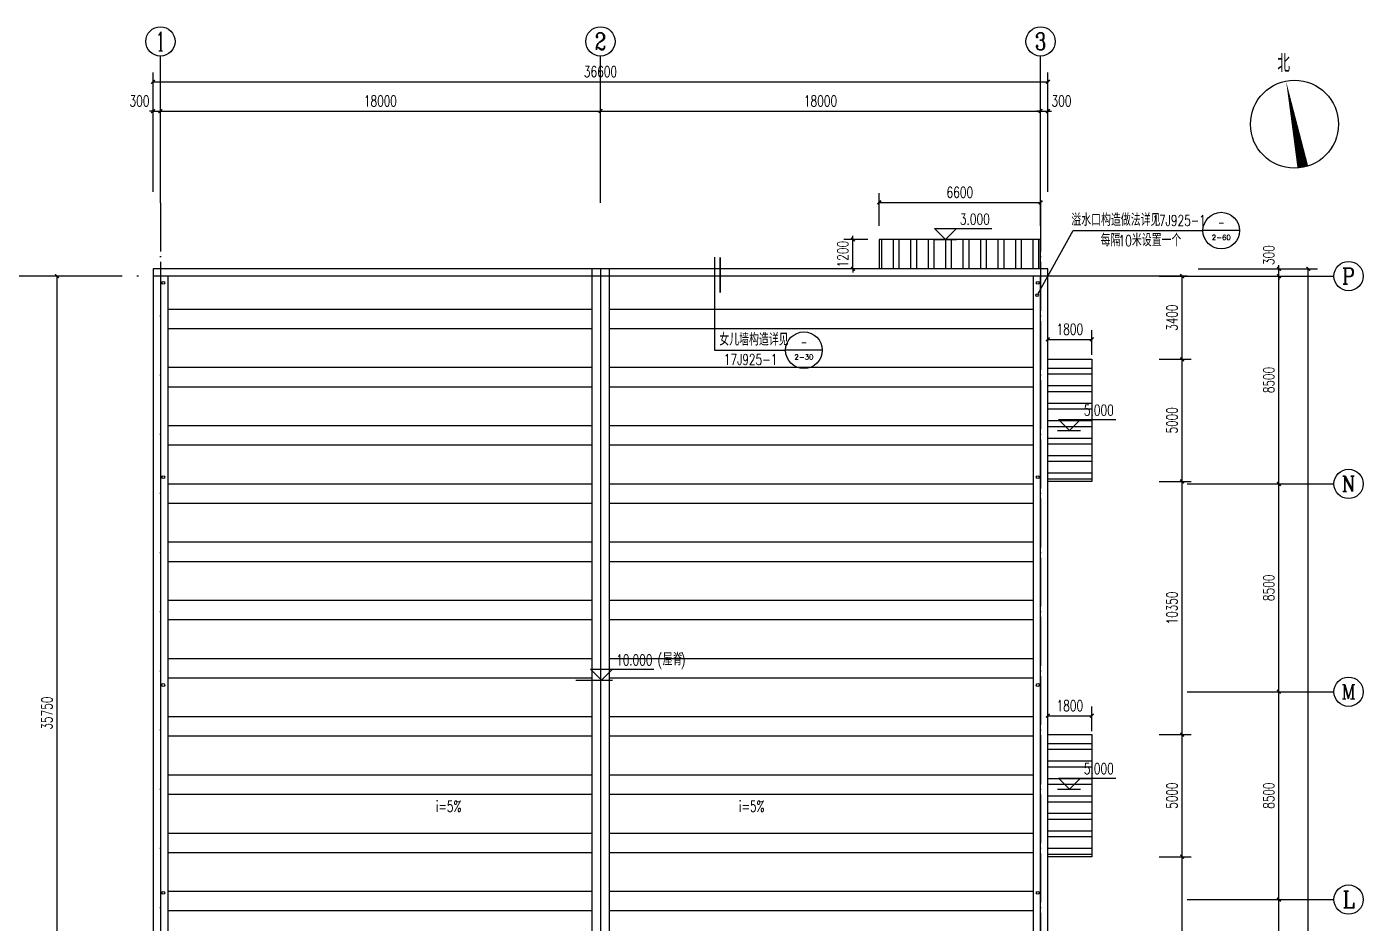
# Model space of a CAD drawing. Extents: x -275060 to -14507, y -783073 to -270523.
# Drawn here: x -159694 to -105028, y -504668 to -467998 of the extents above; entities that cross this region are included whole.
import ezdxf
from ezdxf.enums import TextEntityAlignment as Align

# ---------------------------------------------------------------- set-up
doc = ezdxf.new("R2010")
doc.units = 0
doc.header["$LTSCALE"] = 1000
doc.header["$MEASUREMENT"] = 0
doc.linetypes.add('DOTE', pattern=[2.42, 2, -0.2, 0.02, -0.2])
doc.layers.get('Defpoints').update_dxf_attribs({"color": 252})
for name, color, linetype in [('A-Roof(建筑屋顶)', 122, 'Continuous'), ('AXIS', 3, 'Continuous'), ('AXIS_TEXT', 7, 'Continuous'), ('DIM_ELEV', 3, 'Continuous'), ('DIM_IDEN', 3, 'Continuous'), ('DIM_SYMB', 3, 'Continuous'), ('DOTE', 1, 'Continuous'), ('PUB_DIM', 3, 'Continuous'), ('PUB_HATCH', 8, 'Continuous'), ('PUB_STRM', 4, 'Continuous'), ('WALL', 7, 'Continuous')]:
    doc.layers.add(name, color=color, linetype=linetype)
doc.styles.add('_TCH_AXIS', font='COMPLEX', dxfattribs={"bigfont": 'GBCBIG'})
doc.styles.add('_TCH_DIM', font='SIMPLEX', dxfattribs={"bigfont": 'GBCBIG'})
doc.styles.add('_TCH_DIM_T3', font='SIMPLEX', dxfattribs={"width": 0.705882, "bigfont": 'GBCBIG'})
doc.styles.add('_TCH_LABEL', font='COMPLEX', dxfattribs={"bigfont": 'GBCBIG'})
doc.styles.add('COMPLEX', font='COMPLEX')
doc.dimstyles.new('_TCH_ARCH&&150', dxfattribs={"dimtxt": 446.25, "dimasz": 150, "dimexe": 375, "dimexo": 450, "dimgap": 189.375, "dimtad": 1, "dimdec": 0, "dimzin": 0, "dimdsep": 46, "dimtxsty": '_TCH_DIM_T3', "dimblk": 'ARCHTICK', "dimcen": 0.09, "dimclrt": 7, "dimazin": 2, "dimtfac": 1, "dimtdec": 0, "dimtix": 1, "dimtmove": 2, "dimatfit": 3, "dimfxl": 0, "dimtolj": 1, "dimtzin": 0, "dimarcsym": 0})

# ---------------------------------------------------------------- blocks, each defined once
blk = doc.blocks.new('lsg')
at = {"layer": 'PUB_STRM'}
for centre in [(-35884, -275), (-116, -275), (-35884, -8225), (-116, -8225), (-35884, -16725), (-116, -16725), (-35884, -25225), (-116, -25225)]:
    blk.add_circle(centre, 60, dxfattribs=at)
blk = doc.blocks.new('_ArchTick')
at = {"color": 0, "linetype": 'ByBlock', "const_width": 0.4}
blk.add_lwpolyline([(-0.5, -0.5), (0.5, 0.5)], dxfattribs=at)
blk = doc.blocks.new('*D76')
at = {"layer": 'Defpoints', "color": 0, "transparency": 16777216}
for p in [(-116128, -480784), (-117928, -481864), (-116128, -481864)]:
    blk.add_point(p, dxfattribs=at)
at = {"layer": 'PUB_DIM', "color": 0, "lineweight": -2, "transparency": 16777216}
for p, q in [((-117928, -481414), (-117928, -480410)), ((-116128, -481414), (-116128, -480410)), ((-117928, -480784), (-116128, -480784))]:
    blk.add_line(p, q, dxfattribs=at)
at = {"layer": 'PUB_DIM', "color": 0, "lineweight": -2, "transparency": 16777216, "xscale": 150, "yscale": 150, "zscale": 150, "rotation": 180}
blk.add_blockref('_ArchTick', (-117928, -480784), dxfattribs=at)
at = {"layer": 'PUB_DIM', "color": 0, "lineweight": -2, "transparency": 16777216, "xscale": 150, "yscale": 150, "zscale": 150}
blk.add_blockref('_ArchTick', (-116128, -480784), dxfattribs=at)
at = {"layer": 'PUB_DIM', "color": 7, "transparency": 16777216, "insert": (-117028, -480372), "char_height": 446.2, "attachment_point": 5, "style": '_TCH_DIM_T3'}
blk.add_mtext('\\A1;1800', dxfattribs=at)
blk = doc.blocks.new('*D77')
at = {"layer": 'Defpoints', "color": 0, "transparency": 16777216}
for p in [(-116128, -496180), (-117928, -497260), (-116128, -497260)]:
    blk.add_point(p, dxfattribs=at)
at = {"layer": 'PUB_DIM', "color": 0, "lineweight": -2, "transparency": 16777216}
for p, q in [((-117928, -496810), (-117928, -495805)), ((-116128, -496810), (-116128, -495805)), ((-117928, -496180), (-116128, -496180))]:
    blk.add_line(p, q, dxfattribs=at)
at = {"layer": 'PUB_DIM', "color": 0, "lineweight": -2, "transparency": 16777216, "xscale": 150, "yscale": 150, "zscale": 150, "rotation": 180}
blk.add_blockref('_ArchTick', (-117928, -496180), dxfattribs=at)
at = {"layer": 'PUB_DIM', "color": 0, "lineweight": -2, "transparency": 16777216, "xscale": 150, "yscale": 150, "zscale": 150}
blk.add_blockref('_ArchTick', (-116128, -496180), dxfattribs=at)
at = {"layer": 'PUB_DIM', "color": 7, "transparency": 16777216, "insert": (-117028, -495768), "char_height": 446.2, "attachment_point": 5, "style": '_TCH_DIM_T3'}
blk.add_mtext('\\A1;1800', dxfattribs=at)
blk = doc.blocks.new('*D90')
at = {"layer": 'Defpoints', "color": 0, "transparency": 16777216}
for p in [(-158456, -478198), (-157066, -478198), (-157066, -513948)]:
    blk.add_point(p, dxfattribs=at)
at = {"layer": 'PUB_DIM', "color": 0, "lineweight": -2, "transparency": 16777216}
for p, q in [((-157516, -478198), (-158831, -478198)), ((-158456, -513948), (-158456, -478198)), ((-157516, -513948), (-158831, -513948))]:
    blk.add_line(p, q, dxfattribs=at)
at = {"layer": 'PUB_DIM', "color": 0, "lineweight": -2, "transparency": 16777216, "xscale": 150, "yscale": 150, "zscale": 150}
for p, rotation in [((-158456, -478198), 90), ((-158456, -513948), 270)]:
    blk.add_blockref('_ArchTick', p, dxfattribs=dict(at, rotation=rotation))
at = {"layer": 'PUB_DIM', "color": 7, "transparency": 16777216, "insert": (-158868, -496073), "char_height": 446.2, "attachment_point": 5, "rotation": 90, "style": '_TCH_DIM_T3'}
blk.add_mtext('\\A1;35750', dxfattribs=at)
blk = doc.blocks.new('*D97')
at = {"layer": 'Defpoints', "color": 0, "transparency": 16777216}
for p in [(-113826, -478198), (-112436, -478198), (-113826, -481598)]:
    blk.add_point(p, dxfattribs=at)
at = {"layer": 'PUB_DIM', "color": 0, "lineweight": -2, "transparency": 16777216}
for p, q in [((-113376, -478198), (-112062, -478198)), ((-112436, -481598), (-112436, -478198)), ((-113376, -481598), (-112062, -481598))]:
    blk.add_line(p, q, dxfattribs=at)
at = {"layer": 'PUB_DIM', "color": 0, "lineweight": -2, "transparency": 16777216, "xscale": 150, "yscale": 150, "zscale": 150}
for p, rotation in [((-112436, -478198), 90), ((-112436, -481598), 270)]:
    blk.add_blockref('_ArchTick', p, dxfattribs=dict(at, rotation=rotation))
at = {"layer": 'PUB_DIM', "color": 7, "transparency": 16777216, "insert": (-112849, -479898), "char_height": 446.2, "attachment_point": 5, "rotation": 90, "style": '_TCH_DIM_T3'}
blk.add_mtext('\\A1;3400', dxfattribs=at)
blk = doc.blocks.new('*D98')
at = {"layer": 'Defpoints', "color": 0, "transparency": 16777216}
for p in [(-113826, -481598), (-112436, -481598), (-113826, -486598)]:
    blk.add_point(p, dxfattribs=at)
at = {"layer": 'PUB_DIM', "color": 0, "lineweight": -2, "transparency": 16777216}
for p, q in [((-113376, -481598), (-112062, -481598)), ((-112436, -486598), (-112436, -481598)), ((-113376, -486598), (-112062, -486598))]:
    blk.add_line(p, q, dxfattribs=at)
at = {"layer": 'PUB_DIM', "color": 0, "lineweight": -2, "transparency": 16777216, "xscale": 150, "yscale": 150, "zscale": 150}
for p, rotation in [((-112436, -481598), 90), ((-112436, -486598), 270)]:
    blk.add_blockref('_ArchTick', p, dxfattribs=dict(at, rotation=rotation))
at = {"layer": 'PUB_DIM', "color": 7, "transparency": 16777216, "insert": (-112849, -484098), "char_height": 446.2, "attachment_point": 5, "rotation": 90, "style": '_TCH_DIM_T3'}
blk.add_mtext('\\A1;5000', dxfattribs=at)
blk = doc.blocks.new('*D99')
at = {"layer": 'Defpoints', "color": 0, "transparency": 16777216}
for p in [(-113826, -486598), (-112436, -486598), (-113826, -496948)]:
    blk.add_point(p, dxfattribs=at)
at = {"layer": 'PUB_DIM', "color": 0, "lineweight": -2, "transparency": 16777216}
for p, q in [((-113376, -486598), (-112062, -486598)), ((-112436, -496948), (-112436, -486598)), ((-113376, -496948), (-112062, -496948))]:
    blk.add_line(p, q, dxfattribs=at)
at = {"layer": 'PUB_DIM', "color": 0, "lineweight": -2, "transparency": 16777216, "xscale": 150, "yscale": 150, "zscale": 150}
for p, rotation in [((-112436, -486598), 90), ((-112436, -496948), 270)]:
    blk.add_blockref('_ArchTick', p, dxfattribs=dict(at, rotation=rotation))
at = {"layer": 'PUB_DIM', "color": 7, "transparency": 16777216, "insert": (-112849, -491773), "char_height": 446.2, "attachment_point": 5, "rotation": 90, "style": '_TCH_DIM_T3'}
blk.add_mtext('\\A1;10350', dxfattribs=at)
blk = doc.blocks.new('*D100')
at = {"layer": 'Defpoints', "color": 0, "transparency": 16777216}
for p in [(-113826, -496948), (-112436, -496948), (-113826, -501948)]:
    blk.add_point(p, dxfattribs=at)
at = {"layer": 'PUB_DIM', "color": 0, "lineweight": -2, "transparency": 16777216}
for p, q in [((-113376, -496948), (-112062, -496948)), ((-112436, -501948), (-112436, -496948)), ((-113376, -501948), (-112062, -501948))]:
    blk.add_line(p, q, dxfattribs=at)
at = {"layer": 'PUB_DIM', "color": 0, "lineweight": -2, "transparency": 16777216, "xscale": 150, "yscale": 150, "zscale": 150}
for p, rotation in [((-112436, -496948), 90), ((-112436, -501948), 270)]:
    blk.add_blockref('_ArchTick', p, dxfattribs=dict(at, rotation=rotation))
at = {"layer": 'PUB_DIM', "color": 7, "transparency": 16777216, "insert": (-112849, -499448), "char_height": 446.2, "attachment_point": 5, "rotation": 90, "style": '_TCH_DIM_T3'}
blk.add_mtext('\\A1;5000', dxfattribs=at)
blk = doc.blocks.new('*D101')
at = {"layer": 'Defpoints', "color": 0, "transparency": 16777216}
for p in [(-113826, -501948), (-112436, -501948), (-113826, -513948)]:
    blk.add_point(p, dxfattribs=at)
at = {"layer": 'PUB_DIM', "color": 0, "lineweight": -2, "transparency": 16777216}
for p, q in [((-113376, -501948), (-112062, -501948)), ((-112436, -513948), (-112436, -501948)), ((-113376, -513948), (-112062, -513948))]:
    blk.add_line(p, q, dxfattribs=at)
at = {"layer": 'PUB_DIM', "color": 0, "lineweight": -2, "transparency": 16777216, "xscale": 150, "yscale": 150, "zscale": 150}
for p, rotation in [((-112436, -501948), 90), ((-112436, -513948), 270)]:
    blk.add_blockref('_ArchTick', p, dxfattribs=dict(at, rotation=rotation))
at = {"layer": 'PUB_DIM', "color": 7, "transparency": 16777216, "insert": (-112849, -507948), "char_height": 446.2, "attachment_point": 5, "rotation": 90, "style": '_TCH_DIM_T3'}
blk.add_mtext('\\A1;12000', dxfattribs=at)
blk = doc.blocks.new('*D308')
at = {"layer": 'Defpoints', "color": 0, "transparency": 16777216}
for p in [(-125901, -476698), (-124836, -476698), (-124836, -477898)]:
    blk.add_point(p, dxfattribs=at)
at = {"layer": 'PUB_DIM', "color": 0, "lineweight": -2, "transparency": 16777216}
for p, q in [((-125901, -476698), (-125901, -476548)), ((-125286, -476698), (-126276, -476698)), ((-125901, -477898), (-125901, -476698)), ((-125286, -477898), (-126276, -477898)), ((-125901, -477898), (-125901, -478048))]:
    blk.add_line(p, q, dxfattribs=at)
at = {"layer": 'PUB_DIM', "color": 0, "lineweight": -2, "transparency": 16777216, "xscale": 150, "yscale": 150, "zscale": 150}
for p, rotation in [((-125901, -476698), 270), ((-125901, -477898), 90)]:
    blk.add_blockref('_ArchTick', p, dxfattribs=dict(at, rotation=rotation))
at = {"layer": 'PUB_DIM', "color": 7, "transparency": 16777216, "insert": (-126313, -477298), "char_height": 446.2, "attachment_point": 5, "rotation": 90, "style": '_TCH_DIM_T3'}
blk.add_mtext('\\A1;1200', dxfattribs=at)
blk = doc.blocks.new('*D309')
at = {"layer": 'Defpoints', "color": 0, "transparency": 16777216}
for p in [(-118228, -475185), (-124827, -476595), (-118228, -476595)]:
    blk.add_point(p, dxfattribs=at)
at = {"layer": 'PUB_DIM', "color": 0, "lineweight": -2, "transparency": 16777216}
for p, q in [((-124827, -476145), (-124827, -474810)), ((-118228, -476145), (-118228, -474810)), ((-124827, -475185), (-118228, -475185))]:
    blk.add_line(p, q, dxfattribs=at)
at = {"layer": 'PUB_DIM', "color": 0, "lineweight": -2, "transparency": 16777216, "xscale": 150, "yscale": 150, "zscale": 150, "rotation": 180}
blk.add_blockref('_ArchTick', (-124827, -475185), dxfattribs=at)
at = {"layer": 'PUB_DIM', "color": 0, "lineweight": -2, "transparency": 16777216, "xscale": 150, "yscale": 150, "zscale": 150}
blk.add_blockref('_ArchTick', (-118228, -475185), dxfattribs=at)
at = {"layer": 'PUB_DIM', "color": 7, "transparency": 16777216, "insert": (-121527, -474772), "char_height": 446.2, "attachment_point": 5, "style": '_TCH_DIM_T3'}
blk.add_mtext('\\A1;6600', dxfattribs=at)
blk = doc.blocks.new('*D315')
at = {"layer": 'AXIS', "color": 0, "lineweight": -2, "transparency": 16777216}
for p, q in [((-154528, -474748), (-154528, -471073)), ((-154228, -474748), (-154228, -471073)), ((-154528, -471448), (-154678, -471448)), ((-154528, -471448), (-154228, -471448)), ((-154228, -471448), (-154078, -471448))]:
    blk.add_line(p, q, dxfattribs=at)
at = {"layer": 'Defpoints', "color": 0, "transparency": 16777216}
for p in [(-154228, -471448), (-154528, -475198), (-154228, -475198)]:
    blk.add_point(p, dxfattribs=at)
at = {"layer": 'AXIS', "color": 0, "lineweight": -2, "transparency": 16777216, "xscale": 150, "yscale": 150, "zscale": 150}
blk.add_blockref('_ArchTick', (-154528, -471448), dxfattribs=at)
at = {"layer": 'AXIS', "color": 0, "lineweight": -2, "transparency": 16777216, "xscale": 150, "yscale": 150, "zscale": 150, "rotation": 180}
blk.add_blockref('_ArchTick', (-154228, -471448), dxfattribs=at)
at = {"layer": 'AXIS', "color": 7, "transparency": 16777216, "insert": (-155083, -471035), "char_height": 446.2, "attachment_point": 5, "style": '_TCH_DIM_T3'}
blk.add_mtext('\\A1;300', dxfattribs=at)
blk = doc.blocks.new('*D316')
at = {"layer": 'AXIS', "color": 0, "lineweight": -2, "transparency": 16777216}
for p, q in [((-154228, -474748), (-154228, -471073)), ((-136228, -474748), (-136228, -471073)), ((-154228, -471448), (-136228, -471448))]:
    blk.add_line(p, q, dxfattribs=at)
at = {"layer": 'Defpoints', "color": 0, "transparency": 16777216}
for p in [(-136228, -471448), (-154228, -475198), (-136228, -475198)]:
    blk.add_point(p, dxfattribs=at)
at = {"layer": 'AXIS', "color": 0, "lineweight": -2, "transparency": 16777216, "xscale": 150, "yscale": 150, "zscale": 150, "rotation": 180}
blk.add_blockref('_ArchTick', (-154228, -471448), dxfattribs=at)
at = {"layer": 'AXIS', "color": 0, "lineweight": -2, "transparency": 16777216, "xscale": 150, "yscale": 150, "zscale": 150}
blk.add_blockref('_ArchTick', (-136228, -471448), dxfattribs=at)
at = {"layer": 'AXIS', "color": 7, "transparency": 16777216, "insert": (-145228, -471035), "char_height": 446.2, "attachment_point": 5, "style": '_TCH_DIM_T3'}
blk.add_mtext('\\A1;18000', dxfattribs=at)
blk = doc.blocks.new('*D317')
at = {"layer": 'AXIS', "color": 0, "lineweight": -2, "transparency": 16777216}
for p, q in [((-136228, -474748), (-136228, -471073)), ((-118228, -474748), (-118228, -471073)), ((-136228, -471448), (-118228, -471448))]:
    blk.add_line(p, q, dxfattribs=at)
at = {"layer": 'Defpoints', "color": 0, "transparency": 16777216}
for p in [(-118228, -471448), (-136228, -475198), (-118228, -475198)]:
    blk.add_point(p, dxfattribs=at)
at = {"layer": 'AXIS', "color": 0, "lineweight": -2, "transparency": 16777216, "xscale": 150, "yscale": 150, "zscale": 150, "rotation": 180}
blk.add_blockref('_ArchTick', (-136228, -471448), dxfattribs=at)
at = {"layer": 'AXIS', "color": 0, "lineweight": -2, "transparency": 16777216, "xscale": 150, "yscale": 150, "zscale": 150}
blk.add_blockref('_ArchTick', (-118228, -471448), dxfattribs=at)
at = {"layer": 'AXIS', "color": 7, "transparency": 16777216, "insert": (-127228, -471035), "char_height": 446.2, "attachment_point": 5, "style": '_TCH_DIM_T3'}
blk.add_mtext('\\A1;18000', dxfattribs=at)
blk = doc.blocks.new('*D318')
at = {"layer": 'AXIS', "color": 0, "lineweight": -2, "transparency": 16777216}
for p, q in [((-118228, -474748), (-118228, -471073)), ((-117927, -474748), (-117927, -471073)), ((-118228, -471448), (-118378, -471448)), ((-118228, -471448), (-117927, -471448)), ((-117927, -471448), (-117777, -471448))]:
    blk.add_line(p, q, dxfattribs=at)
at = {"layer": 'Defpoints', "color": 0, "transparency": 16777216}
for p in [(-117927, -471448), (-118228, -475198), (-117927, -475198)]:
    blk.add_point(p, dxfattribs=at)
at = {"layer": 'AXIS', "color": 0, "lineweight": -2, "transparency": 16777216, "xscale": 150, "yscale": 150, "zscale": 150}
blk.add_blockref('_ArchTick', (-118228, -471448), dxfattribs=at)
at = {"layer": 'AXIS', "color": 0, "lineweight": -2, "transparency": 16777216, "xscale": 150, "yscale": 150, "zscale": 150, "rotation": 180}
blk.add_blockref('_ArchTick', (-117927, -471448), dxfattribs=at)
at = {"layer": 'AXIS', "color": 7, "transparency": 16777216, "insert": (-117372, -471035), "char_height": 446.2, "attachment_point": 5, "style": '_TCH_DIM_T3'}
blk.add_mtext('\\A1;300', dxfattribs=at)
blk = doc.blocks.new('*D319')
at = {"layer": 'AXIS', "color": 0, "lineweight": -2, "transparency": 16777216}
for p, q in [((-154528, -474748), (-154528, -469873)), ((-117927, -474748), (-117927, -469873)), ((-154528, -470248), (-117927, -470248))]:
    blk.add_line(p, q, dxfattribs=at)
at = {"layer": 'Defpoints', "color": 0, "transparency": 16777216}
for p in [(-117927, -470248), (-154528, -475198), (-117927, -475198)]:
    blk.add_point(p, dxfattribs=at)
at = {"layer": 'AXIS', "color": 0, "lineweight": -2, "transparency": 16777216, "xscale": 150, "yscale": 150, "zscale": 150, "rotation": 180}
blk.add_blockref('_ArchTick', (-154528, -470248), dxfattribs=at)
at = {"layer": 'AXIS', "color": 0, "lineweight": -2, "transparency": 16777216, "xscale": 150, "yscale": 150, "zscale": 150}
blk.add_blockref('_ArchTick', (-117927, -470248), dxfattribs=at)
at = {"layer": 'AXIS', "color": 7, "transparency": 16777216, "insert": (-136227, -469835), "char_height": 446.2, "attachment_point": 5, "style": '_TCH_DIM_T3'}
blk.add_mtext('\\A1;36600', dxfattribs=at)
blk = doc.blocks.new('*D346')
at = {"layer": 'AXIS', "color": 0, "lineweight": -2, "transparency": 16777216}
for p, q in [((-111778, -503698), (-108103, -503698)), ((-108478, -512198), (-108478, -503698)), ((-111778, -512198), (-108103, -512198))]:
    blk.add_line(p, q, dxfattribs=at)
at = {"layer": 'Defpoints', "color": 0, "transparency": 16777216}
for p in [(-112228, -503698), (-108478, -503698), (-112228, -512198)]:
    blk.add_point(p, dxfattribs=at)
at = {"layer": 'AXIS', "color": 0, "lineweight": -2, "transparency": 16777216, "xscale": 150, "yscale": 150, "zscale": 150}
for p, rotation in [((-108478, -503698), 90), ((-108478, -512198), 270)]:
    blk.add_blockref('_ArchTick', p, dxfattribs=dict(at, rotation=rotation))
at = {"layer": 'AXIS', "color": 7, "transparency": 16777216, "insert": (-108890, -507948), "char_height": 446.2, "attachment_point": 5, "rotation": 90, "style": '_TCH_DIM_T3'}
blk.add_mtext('\\A1;8500', dxfattribs=at)
blk = doc.blocks.new('*D347')
at = {"layer": 'AXIS', "color": 0, "lineweight": -2, "transparency": 16777216}
for p, q in [((-111778, -495198), (-108103, -495198)), ((-108478, -503698), (-108478, -495198)), ((-111778, -503698), (-108103, -503698))]:
    blk.add_line(p, q, dxfattribs=at)
at = {"layer": 'Defpoints', "color": 0, "transparency": 16777216}
for p in [(-112228, -495198), (-108478, -495198), (-112228, -503698)]:
    blk.add_point(p, dxfattribs=at)
at = {"layer": 'AXIS', "color": 0, "lineweight": -2, "transparency": 16777216, "xscale": 150, "yscale": 150, "zscale": 150}
for p, rotation in [((-108478, -495198), 90), ((-108478, -503698), 270)]:
    blk.add_blockref('_ArchTick', p, dxfattribs=dict(at, rotation=rotation))
at = {"layer": 'AXIS', "color": 7, "transparency": 16777216, "insert": (-108890, -499448), "char_height": 446.2, "attachment_point": 5, "rotation": 90, "style": '_TCH_DIM_T3'}
blk.add_mtext('\\A1;8500', dxfattribs=at)
blk = doc.blocks.new('*D348')
at = {"layer": 'AXIS', "color": 0, "lineweight": -2, "transparency": 16777216}
for p, q in [((-111778, -486698), (-108103, -486698)), ((-108478, -495198), (-108478, -486698)), ((-111778, -495198), (-108103, -495198))]:
    blk.add_line(p, q, dxfattribs=at)
at = {"layer": 'Defpoints', "color": 0, "transparency": 16777216}
for p in [(-112228, -486698), (-108478, -486698), (-112228, -495198)]:
    blk.add_point(p, dxfattribs=at)
at = {"layer": 'AXIS', "color": 0, "lineweight": -2, "transparency": 16777216, "xscale": 150, "yscale": 150, "zscale": 150}
for p, rotation in [((-108478, -486698), 90), ((-108478, -495198), 270)]:
    blk.add_blockref('_ArchTick', p, dxfattribs=dict(at, rotation=rotation))
at = {"layer": 'AXIS', "color": 7, "transparency": 16777216, "insert": (-108890, -490948), "char_height": 446.2, "attachment_point": 5, "rotation": 90, "style": '_TCH_DIM_T3'}
blk.add_mtext('\\A1;8500', dxfattribs=at)
blk = doc.blocks.new('*D349')
at = {"layer": 'AXIS', "color": 0, "lineweight": -2, "transparency": 16777216}
for p, q in [((-111778, -478198), (-108103, -478198)), ((-108478, -486698), (-108478, -478198)), ((-111778, -486698), (-108103, -486698))]:
    blk.add_line(p, q, dxfattribs=at)
at = {"layer": 'Defpoints', "color": 0, "transparency": 16777216}
for p in [(-112228, -478198), (-108478, -478198), (-112228, -486698)]:
    blk.add_point(p, dxfattribs=at)
at = {"layer": 'AXIS', "color": 0, "lineweight": -2, "transparency": 16777216, "xscale": 150, "yscale": 150, "zscale": 150}
for p, rotation in [((-108478, -478198), 90), ((-108478, -486698), 270)]:
    blk.add_blockref('_ArchTick', p, dxfattribs=dict(at, rotation=rotation))
at = {"layer": 'AXIS', "color": 7, "transparency": 16777216, "insert": (-108890, -482448), "char_height": 446.2, "attachment_point": 5, "rotation": 90, "style": '_TCH_DIM_T3'}
blk.add_mtext('\\A1;8500', dxfattribs=at)
blk = doc.blocks.new('*D350')
at = {"layer": 'AXIS', "color": 0, "lineweight": -2, "transparency": 16777216}
for p, q in [((-108478, -477898), (-108478, -477748)), ((-111778, -477898), (-108103, -477898)), ((-111778, -478198), (-108103, -478198)), ((-108478, -478198), (-108478, -477898)), ((-108478, -478198), (-108478, -478348))]:
    blk.add_line(p, q, dxfattribs=at)
at = {"layer": 'Defpoints', "color": 0, "transparency": 16777216}
for p in [(-112228, -477898), (-112228, -478198), (-108478, -477898)]:
    blk.add_point(p, dxfattribs=at)
at = {"layer": 'AXIS', "color": 0, "lineweight": -2, "transparency": 16777216, "xscale": 150, "yscale": 150, "zscale": 150}
for p, rotation in [((-108478, -477898), 270), ((-108478, -478198), 90)]:
    blk.add_blockref('_ArchTick', p, dxfattribs=dict(at, rotation=rotation))
at = {"layer": 'AXIS', "color": 7, "transparency": 16777216, "insert": (-108890, -477343), "char_height": 446.2, "attachment_point": 5, "rotation": 90, "style": '_TCH_DIM_T3'}
blk.add_mtext('\\A1;300', dxfattribs=at)
blk = doc.blocks.new('*D351')
at = {"layer": 'AXIS', "color": 0, "lineweight": -2, "transparency": 16777216}
for p, q in [((-111778, -477898), (-106903, -477898)), ((-107278, -588998), (-107278, -477898)), ((-111778, -588998), (-106903, -588998))]:
    blk.add_line(p, q, dxfattribs=at)
at = {"layer": 'Defpoints', "color": 0, "transparency": 16777216}
for p in [(-112228, -477898), (-107278, -477898), (-112228, -588998)]:
    blk.add_point(p, dxfattribs=at)
at = {"layer": 'AXIS', "color": 0, "lineweight": -2, "transparency": 16777216, "xscale": 150, "yscale": 150, "zscale": 150}
for p, rotation in [((-107278, -477898), 90), ((-107278, -588998), 270)]:
    blk.add_blockref('_ArchTick', p, dxfattribs=dict(at, rotation=rotation))
at = {"layer": 'AXIS', "color": 7, "transparency": 16777216, "insert": (-107690, -533448), "char_height": 446.2, "attachment_point": 5, "rotation": 90, "style": '_TCH_DIM_T3'}
blk.add_mtext('\\A1;111100', dxfattribs=at)
blk = doc.blocks.new('_AXISO')
blk.add_circle((0, 0), 0.5)
at = {"layer": 'AXIS_TEXT', "style": 'COMPLEX', "width": 1.041667}
blk.add_attdef('A', text='', height=0.56, dxfattribs=at).set_placement((-0.25, -0.28), (0.25, -0.28), align=Align.FIT)

msp = doc.modelspace()

# ---------------------------------------------------------------- hatches: boundary and pattern name
at = {"layer": 'A-Roof(建筑屋顶)'}
h = msp.add_hatch(dxfattribs=at)
h.set_pattern_fill('ANSI32', color=256, scale=150, angle=45, style=0)
h.set_pattern_definition([(90, (-993640, -401931), (-714.375, 1e-13), []), (90, (-993401.9, -401692.9), (-714.375, 1e-13), [])])
h.paths.add_polyline_path([(-124827.1, -476697.6), (-124827.1, -477897.6), (-118227.6, -477897.6), (-118227.6, -476697.6)])
h = msp.add_hatch(dxfattribs=at)
h.set_pattern_fill('ANSI32', color=256, scale=150, angle=135, style=0)
h.set_pattern_definition([(180, (-993640, -154303.5), (-1e-13, -714.375), []), (180, (-993878.1, -154065.4), (-1e-13, -714.375), [])])
h.paths.add_polyline_path([(-116127.6, -481597.6), (-117927.6, -481597.6), (-117927.6, -486597.6), (-116127.6, -486597.6)])
h = msp.add_hatch(dxfattribs=at)
h.set_pattern_fill('ANSI32', color=256, scale=150, angle=135, style=0)
h.set_pattern_definition([(180, (-993640, -169653.5), (-1e-13, -714.375), []), (180, (-993878.1, -169415.4), (-1e-13, -714.375), [])])
h.paths.add_polyline_path([(-116127.6, -496947.6), (-117927.6, -496947.6), (-117927.6, -501947.6), (-116127.6, -501947.6)])
at = {"layer": 'PUB_HATCH'}
h = msp.add_hatch(dxfattribs=at)
h.set_pattern_fill('ANSI32,_O', color=256, scale=500, angle=315)
h.set_pattern_definition([(0, (-993640, -186653.5), (7e-13, 2381.25), []), (0, (-992846.2, -187447.3), (7e-13, 2381.25), [])])
h.paths.add_polyline_path([(-118527.6, -478197.6), (-135877.6, -478197.6), (-135877.6, -588697.6), (-118527.6, -588697.6)])
h.paths.add_polyline_path([(-136577.6, -478197.6), (-153927.6, -478197.6), (-153927.6, -588697.6), (-136577.6, -588697.6)])

# ---------------------------------------------------------------- linework, layer by layer
at = {"layer": 'A-Roof(建筑屋顶)'}
for p, q in [((-153927.6, -478197.6), (-153927.6, -588697.6)), ((-136577.6, -477897.6), (-136577.6, -588997.6)), ((-136227.6, -477897.6), (-136227.6, -588997.6)), ((-135877.6, -477897.6), (-135877.6, -588997.6)), ((-118527.6, -478197.6), (-118527.6, -588697.6))]:
    msp.add_line(p, q, dxfattribs=at)
for points in [[(-118227.6, -477897.6), (-118227.6, -476697.6), (-124827.1, -476697.6), (-124827.1, -477897.6)], [(-117927.6, -481597.6), (-116127.6, -481597.6), (-116127.6, -486597.6), (-117927.6, -486597.6)], [(-117927.6, -496947.6), (-116127.6, -496947.6), (-116127.6, -501947.6), (-117927.6, -501947.6)]]:
    msp.add_lwpolyline(points, dxfattribs=at)
at = {"layer": 'AXIS'}
for p, q in [((-154227.6, -475197.6), (-154227.6, -469197.6)), ((-136227.6, -475197.6), (-136227.6, -469197.6)), ((-118227.6, -475197.6), (-118227.6, -469197.6)), ((-112227.6, -478197.6), (-106227.6, -478197.6)), ((-112227.6, -486697.6), (-106227.6, -486697.6)), ((-112227.6, -495197.6), (-106227.6, -495197.6)), ((-112227.6, -503697.6), (-106227.6, -503697.6))]:
    msp.add_line(p, q, dxfattribs=at)
at = {"layer": 'DIM_ELEV'}
for p, q in [((-122114.7, -476697.6), (-122564.7, -476247.6)), ((-122564.7, -476247.6), (-120217.2, -476247.6)), ((-122114.7, -476697.6), (-121664.7, -476247.6)), ((-122602.7, -476697.6), (-121664.7, -476697.6)), ((-117044.8, -484511.7), (-117494.8, -484061.7)), ((-117494.8, -484061.7), (-115147.3, -484061.7)), ((-117044.8, -484511.7), (-116594.8, -484061.7)), ((-117532.7, -484511.7), (-116594.8, -484511.7)), ((-137231.4, -494727.9), (-135731.4, -494727.9)), ((-136181.4, -494727.9), (-136631.4, -494277.9)), ((-136631.4, -494277.9), (-134042.4, -494277.9)), ((-136181.4, -494727.9), (-135731.4, -494277.9)), ((-117044.8, -499176.2), (-117494.8, -498726.2)), ((-117494.8, -498726.2), (-115147.3, -498726.2)), ((-117044.8, -499176.2), (-116594.8, -498726.2)), ((-117532.7, -499176.2), (-116594.8, -499176.2))]:
    msp.add_line(p, q, dxfattribs=at)
at = {"layer": 'DIM_IDEN'}
for p, q in [((-118344.8, -478933.1), (-116889.5, -476337.9)), ((-116889.5, -476337.9), (-111585.7, -476337.9)), ((-110085.7, -476337.9), (-111585.7, -476337.9)), ((-131560, -477424.7), (-131560, -481229.6)), ((-131560, -481229.6), (-128655.9, -481229.6)), ((-127155.9, -481229.6), (-128655.9, -481229.6))]:
    msp.add_line(p, q, dxfattribs=at)
at = {"layer": 'DIM_IDEN', "const_width": 75}
msp.add_lwpolyline([(-131335, -477424.7), (-131335, -478877.8)], dxfattribs=at)
at = {"layer": 'DIM_IDEN'}
for centre, radius in [((-110835.7, -476337.9), 750), ((-118371.5, -478980.9), 54.8), ((-127905.9, -481229.6), 750)]:
    msp.add_circle(centre, radius, dxfattribs=at)
at = {"layer": 'DIM_SYMB'}
for points in [[(-107496.3, -473751.5, 450, 0, 0), (-108185.3, -470218, 0, 0, 0)], [(-154084.7, -481031.9, 0, 0, 0), (-154084.7, -480048.4, 120, 0, 0), (-154084.7, -479598.4, 0, 0, 0)], [(-118370.5, -481031.9, 0, 0, 0), (-118370.5, -480048.4, 120, 0, 0), (-118370.5, -479598.4, 0, 0, 0)], [(-154084.7, -483863.4, 0, 0, 0), (-154084.7, -484846.8, 120, 0, 0), (-154084.7, -485296.8, 0, 0, 0)], [(-118370.5, -483863.4, 0, 0, 0), (-118370.5, -484846.8, 120, 0, 0), (-118370.5, -485296.8, 0, 0, 0)], [(-154084.7, -489531.9, 0, 0, 0), (-154084.7, -488548.4, 120, 0, 0), (-154084.7, -488098.4, 0, 0, 0)], [(-118370.5, -489531.9, 0, 0, 0), (-118370.5, -488548.4, 120, 0, 0), (-118370.5, -488098.4, 0, 0, 0)], [(-154084.7, -492363.4, 0, 0, 0), (-154084.7, -493346.8, 120, 0, 0), (-154084.7, -493796.8, 0, 0, 0)], [(-118370.5, -492363.4, 0, 0, 0), (-118370.5, -493346.8, 120, 0, 0), (-118370.5, -493796.8, 0, 0, 0)], [(-154084.7, -498031.9, 0, 0, 0), (-154084.7, -497048.4, 120, 0, 0), (-154084.7, -496598.4, 0, 0, 0)], [(-118370.5, -498031.9, 0, 0, 0), (-118370.5, -497048.4, 120, 0, 0), (-118370.5, -496598.4, 0, 0, 0)], [(-139910.8, -500266.6, 0, 0, 0), (-144488.9, -500266.6, 120, 0, 0), (-144938.9, -500266.6, 0, 0, 0)], [(-132544, -500266.6, 0, 0, 0), (-127965.9, -500266.6, 120, 0, 0), (-127515.9, -500266.6, 0, 0, 0)], [(-154084.7, -500863.4, 0, 0, 0), (-154084.7, -501846.8, 120, 0, 0), (-154084.7, -502296.8, 0, 0, 0)], [(-118370.5, -500863.4, 0, 0, 0), (-118370.5, -501846.8, 120, 0, 0), (-118370.5, -502296.8, 0, 0, 0)]]:
    msp.add_lwpolyline(points, format="xyseb", dxfattribs=at)
msp.add_circle((-107840.8, -471984.8), 1800, dxfattribs=at)
at = {"layer": 'DOTE', "color": 1, "linetype": 'DOTE'}
for p, q in [((-154227.6, -475197.6), (-154227.6, -591697.6)), ((-118227.6, -475197.6), (-118227.6, -591697.6))]:
    msp.add_line(p, q, dxfattribs=at)
at = {"layer": 'DOTE', "color": 1, "linetype": 'DOTE', "ltscale": 3}
msp.add_line((-112227.6, -478197.6), (-160227.6, -478197.6), dxfattribs=at)
at = {"layer": 'WALL'}
for p, q in [((-154527.6, -477897.6), (-154527.6, -588997.6)), ((-117927.6, -477897.6), (-154527.6, -477897.6)), ((-154227.6, -478197.6), (-154227.6, -588697.6)), ((-118227.6, -478197.6), (-154227.6, -478197.6)), ((-118227.6, -588697.6), (-118227.6, -478197.6)), ((-117927.6, -588997.6), (-117927.6, -477897.6))]:
    msp.add_line(p, q, dxfattribs=at)

# ---------------------------------------------------------------- block references
msp.add_blockref('lsg', (-118227.6, -478197.6))
at = {"layer": 'AXIS'}
ref = msp.add_blockref('_AXISO', (-154227.6, -468597.6), dxfattribs=dict(at, xscale=1200, yscale=1200, zscale=1200))
ref.add_attrib('A', '1', dxfattribs={"layer": 'AXIS_TEXT', "height": 772.1, "style": '_TCH_AXIS'}).set_placement((-154393.1, -468983.7), (-154062.2, -468983.7), align=Align.FIT)
ref = msp.add_blockref('_AXISO', (-136227.6, -468597.6), dxfattribs=dict(at, xscale=1200, yscale=1200, zscale=1200))
ref.add_attrib('A', '2', dxfattribs={"layer": 'AXIS_TEXT', "height": 698.9, "style": '_TCH_AXIS'}).set_placement((-136460.6, -468947.1), (-135994.6, -468947.1), align=Align.FIT)
ref = msp.add_blockref('_AXISO', (-118227.6, -468597.6), dxfattribs=dict(at, xscale=1200, yscale=1200, zscale=1200))
ref.add_attrib('A', '3', dxfattribs={"layer": 'AXIS_TEXT', "height": 698.9, "style": '_TCH_AXIS'}).set_placement((-118460.6, -468947.1), (-117994.6, -468947.1), align=Align.FIT)
ref = msp.add_blockref('_AXISO', (-105627.6, -478197.6), dxfattribs=dict(at, xscale=1200, yscale=1200, zscale=1200))
ref.add_attrib('A', 'P', dxfattribs={"layer": 'AXIS_TEXT', "height": 652.9, "style": '_TCH_AXIS'}).set_placement((-105891.9, -478524.1), (-105363.4, -478524.1), align=Align.FIT)
ref = msp.add_blockref('_AXISO', (-105627.6, -486697.6), dxfattribs=dict(at, xscale=1200, yscale=1200, zscale=1200))
ref.add_attrib('A', 'N', dxfattribs={"layer": 'AXIS_TEXT', "height": 622.9, "style": '_TCH_AXIS'}).set_placement((-105909.4, -487009.1), (-105345.8, -487009.1), align=Align.FIT)
ref = msp.add_blockref('_AXISO', (-105627.6, -495197.6), dxfattribs=dict(at, xscale=1200, yscale=1200, zscale=1200))
ref.add_attrib('A', 'M', dxfattribs={"layer": 'AXIS_TEXT', "height": 594, "style": '_TCH_AXIS'}).set_placement((-105924.6, -495494.6), (-105330.6, -495494.6), align=Align.FIT)
ref = msp.add_blockref('_AXISO', (-105627.6, -503697.6), dxfattribs=dict(at, xscale=1200, yscale=1200, zscale=1200))
ref.add_attrib('A', 'L', dxfattribs={"layer": 'AXIS_TEXT', "height": 683.5, "style": '_TCH_AXIS'}).set_placement((-105871.7, -504039.4), (-105383.5, -504039.4), align=Align.FIT)

# ---------------------------------------------------------------- texts
at = {"layer": 'DIM_ELEV', "color": 7, "style": '_TCH_DIM', "width": 0.705882}
for s, height, p in [('3.000', 446.25, (-121522.2, -476090.1)), ('5.000', 446.25, (-116452.3, -483904.2)), ('(', 446.2, (-133892.4, -494120.4)), (')', 446.2, (-132945.2, -494120.4)), ('10.000', 446.25, (-135587.4, -494120.4)), ('5.000', 446.25, (-116452.3, -498568.7))]:
    msp.add_text(s, height=height, dxfattribs=at).set_placement(p)
at = {"layer": 'DIM_ELEV', "color": 7, "style": '_TCH_DIM'}
msp.add_text('屋脊', height=506.38, dxfattribs=at).set_placement((-133682.4, -494120.4))
at = {"layer": 'DIM_IDEN', "color": 7, "style": '_TCH_DIM'}
for s, p in [('溢水口构造做法详见', (-116968.9, -476146.9)), ('每隔', (-115769.9, -476975.8)), ('米设置一个', (-114492.6, -476975.8)), ('女儿墙构造详见', (-131367.4, -481038.5))]:
    msp.add_text(s, height=506.38, dxfattribs=at).set_placement(p)
at = {"layer": 'DIM_IDEN', "color": 7, "style": '_TCH_DIM', "width": 0.705882}
for s, p in [('17J925-1', (-113651.3, -476146.9)), ('10', (-115032.6, -476975.8)), ('17J925-1', (-131180.4, -481833.3))]:
    msp.add_text(s, height=446.25, dxfattribs=at).set_placement(p)
at = {"layer": 'DIM_IDEN', "color": 7, "width": 0.777778}
for style, p, p2 in [('_TCH_DIM', (-110966.2, -476199.1), (-110705.2, -476199.1)), ('_TCH_LABEL', (-128036.4, -481090.7), (-127775.4, -481090.7))]:
    msp.add_text('-', height=391.5, dxfattribs=dict(at, style=style)).set_placement(p, p2, align=Align.FIT)
at = {"layer": 'DIM_IDEN', "color": 7}
for s, height, style, p, p2 in [('2-60', 204.59, '_TCH_DIM', (-111225.4, -476717), (-110446, -476717)), ('2-30', 206.52, '_TCH_LABEL', (-128294.3, -481610.1), (-127517.4, -481610.1))]:
    msp.add_text(s, height=height, dxfattribs=dict(at, style=style)).set_placement(p, p2, align=Align.FIT)
at = {"layer": 'DIM_SYMB', "color": 7, "style": '_TCH_DIM'}
msp.add_text('北', height=723.4, dxfattribs=at).set_placement((-108544.2, -469856.9))
at = {"layer": 'DIM_SYMB', "color": 7, "style": '_TCH_DIM', "width": 0.705882}
for p in [(-142964.9, -500109.1), (-130569.9, -500109.1)]:
    msp.add_text('i=5%', height=446.25, dxfattribs=at).set_placement(p)

# ---------------------------------------------------------------- dimensions: what is measured, and where the dimension line sits
at = {"layer": 'AXIS'}
for p1, p2, distance, picture, middle in [((-154527.6237, -475197.6181), (-117927.1331, -475197.6181), 4950, '*D319', (-136227.3784, -469835.1181)), ((-154227.6, -475197.6), (-136227.6, -475197.6), 3750, '*D316', (-145227.6, -471035.1)), ((-136227.6, -475197.6), (-118227.6, -475197.6), 3750, '*D317', (-127227.6, -471035.1)), ((-112227.6, -588997.6), (-112227.6, -477897.6), -4950, '*D351', (-107690.1, -533447.6)), ((-112227.6, -486697.6), (-112227.6, -478197.6), -3750, '*D349', (-108890.1, -482447.6)), ((-112227.6, -495197.6), (-112227.6, -486697.6), -3750, '*D348', (-108890.1, -490947.6)), ((-112227.6, -503697.6), (-112227.6, -495197.6), -3750, '*D347', (-108890.1, -499447.6)), ((-112227.6, -512197.6), (-112227.6, -503697.6), -3750, '*D346', (-108890.1, -507947.6))]:
    dim = msp.add_aligned_dim(p1=p1, p2=p2, distance=distance, dimstyle='_TCH_ARCH&&150', dxfattribs=at)
    dim.commit()
    dim.dimension.update_dxf_attribs({"geometry": picture, "text_midpoint": middle})
for base, p1, p2, angle, picture, middle in [((-154227.6, -471447.6), (-154527.6, -475197.6), (-154227.6, -475197.6), 0, '*D315', (-155082.6, -471035.1)), ((-117927.1331, -471447.6181), (-118227.6237, -475197.6181), (-117927.1331, -475197.6181), 0, '*D318', (-117372.1331, -471035.1181)), ((-108477.6, -477897.6), (-112227.6, -478197.6), (-112227.6, -477897.6), 90, '*D350', (-108890.1, -477342.6))]:
    dim = msp.add_linear_dim(base=base, p1=p1, p2=p2, angle=angle, dimstyle='_TCH_ARCH&&150', dxfattribs=at)
    dim.commit()
    dim.dimension.update_dxf_attribs({"geometry": picture, "text_midpoint": middle, "dimtype": 129})
at = {"layer": 'PUB_DIM'}
for p1, p2, distance, picture, middle in [((-124827.1331, -476595.3406), (-118227.6237, -476595.3406), 1410.5008, '*D309', (-121527.3784, -474772.3398)), ((-124836, -477897.6), (-124836, -476697.6), 1064.9, '*D308', (-126313.4, -477297.6)), ((-157066.4, -513947.6), (-157066.4, -478197.6), 1389.6, '*D90', (-158868.5, -496072.6)), ((-113826.1, -481597.6), (-113826.1, -478197.6), -1389.6, '*D97', (-112849, -479897.6)), ((-117927.6, -481864.1), (-116127.6, -481864.1), 1079.6, '*D76', (-117027.6, -480372)), ((-113826.1, -486597.6), (-113826.1, -481597.6), -1389.6, '*D98', (-112849, -484097.6)), ((-113826.1, -496947.6), (-113826.1, -486597.6), -1389.6, '*D99', (-112849, -491772.6)), ((-117927.6, -497259.6), (-116127.6, -497259.6), 1079.6, '*D77', (-117027.6, -495767.5)), ((-113826.1, -501947.6), (-113826.1, -496947.6), -1389.6, '*D100', (-112849, -499447.6)), ((-113826.1, -513947.6), (-113826.1, -501947.6), -1389.6, '*D101', (-112849, -507947.6))]:
    dim = msp.add_aligned_dim(p1=p1, p2=p2, distance=distance, dimstyle='_TCH_ARCH&&150', dxfattribs=at)
    dim.commit()
    dim.dimension.update_dxf_attribs({"geometry": picture, "text_midpoint": middle})

doc.saveas('drawing.dxf')
